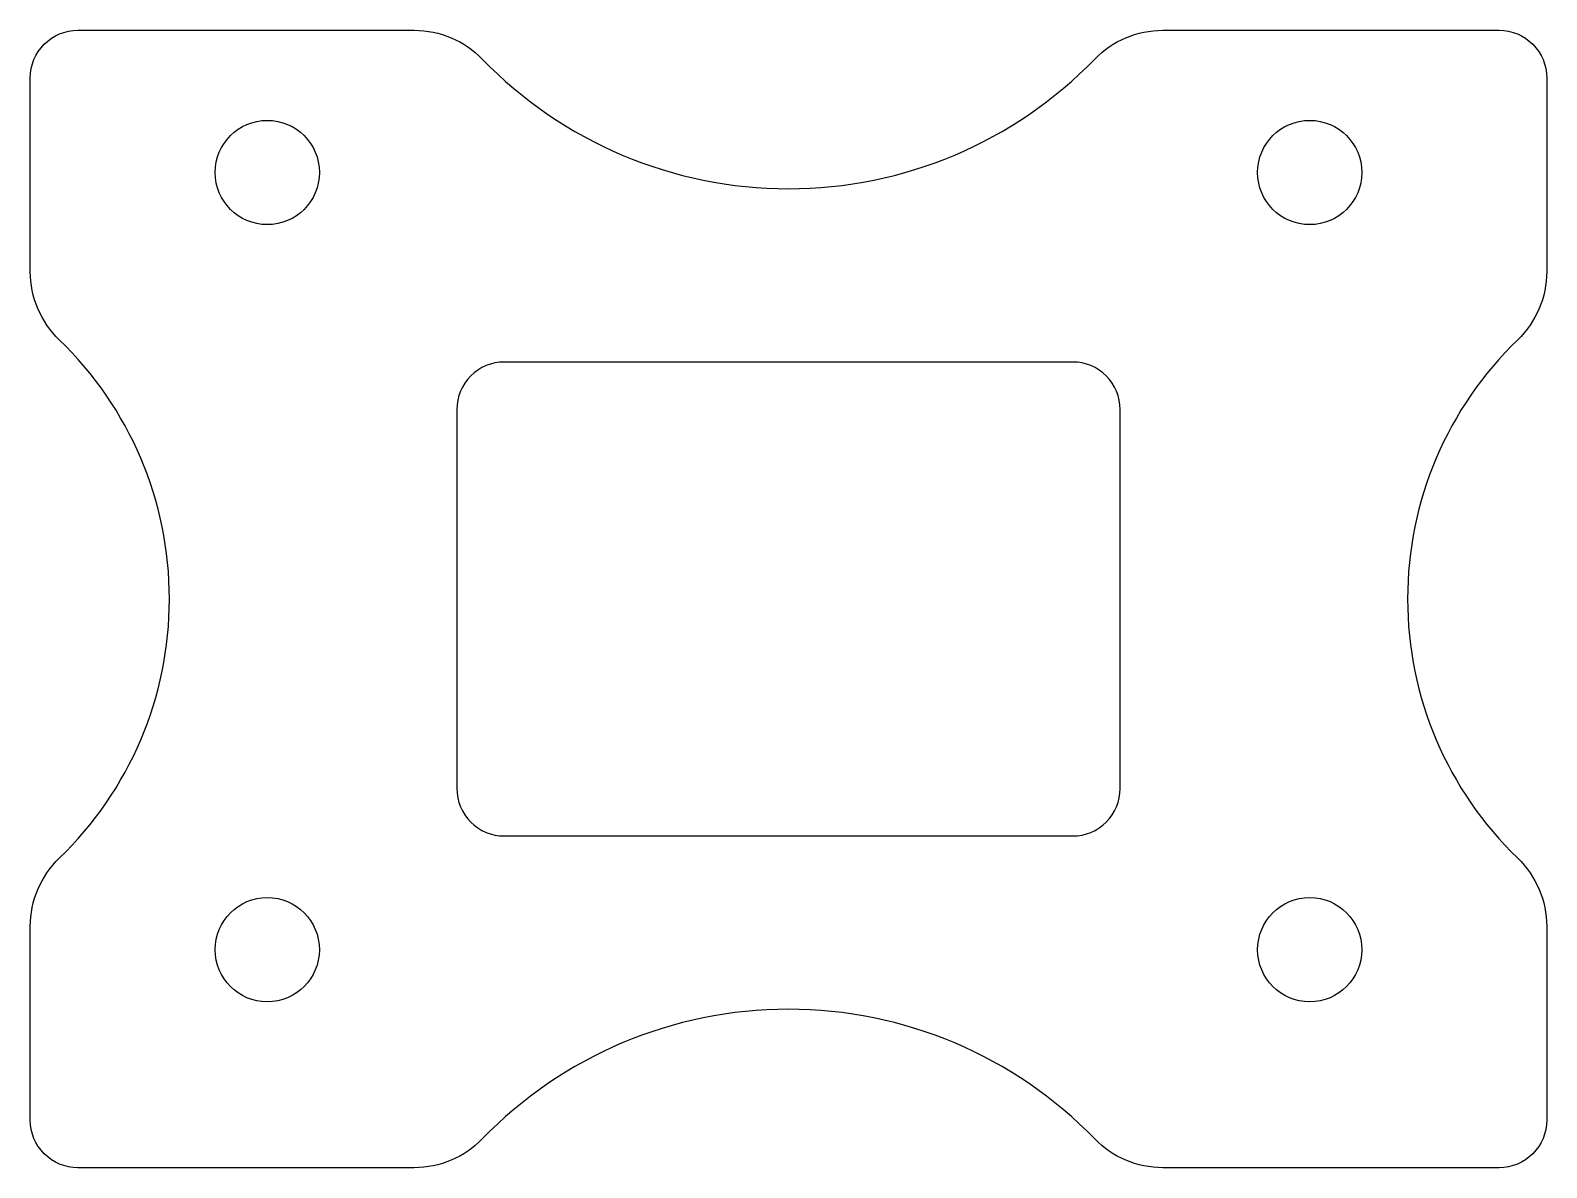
# Model space of a CAD drawing. Extents: x -160 to 0, y 0 to 120.
import ezdxf

# ---------------------------------------------------------------- set-up
doc = ezdxf.new("R2010")
doc.units = 0

msp = doc.modelspace()

# ---------------------------------------------------------------- linework, layer by layer
at = {"layer": '1'}
for points in [[(0, 115), (0, 94.55, -0.203602), (-3.06, 87.35, 0.424813), (-3.06, 32.65, -0.203602), (0, 25.45), (0, 5, -0.414214), (-5, 0), (-40.51, 0, -0.202938), (-47.69, 3.04, 0.42331), (-112.31, 3.04, -0.202938), (-119.49, 0), (-155, 0, -0.414214), (-160, 5), (-160, 25.45, -0.203602), (-156.94, 32.65, 0.424813), (-156.94, 87.35, -0.203602), (-160, 94.55), (-160, 115, -0.414214), (-155, 120), (-119.49, 120, -0.202938), (-112.31, 116.96, 0.42331), (-47.69, 116.96, -0.202938), (-40.51, 120), (-5, 120, -0.414214)], [(-45, 80, 0.414214), (-50, 85), (-110, 85, 0.414214), (-115, 80), (-115, 40, 0.414214), (-110, 35), (-50, 35, 0.414214), (-45, 40)]]:
    msp.add_lwpolyline(points, format="xyb", close=True, dxfattribs=at)
for centre in [(-135, 105), (-25, 105), (-135, 23), (-25, 23)]:
    msp.add_circle(centre, 5.5, dxfattribs=at)

doc.saveas('drawing.dxf')
